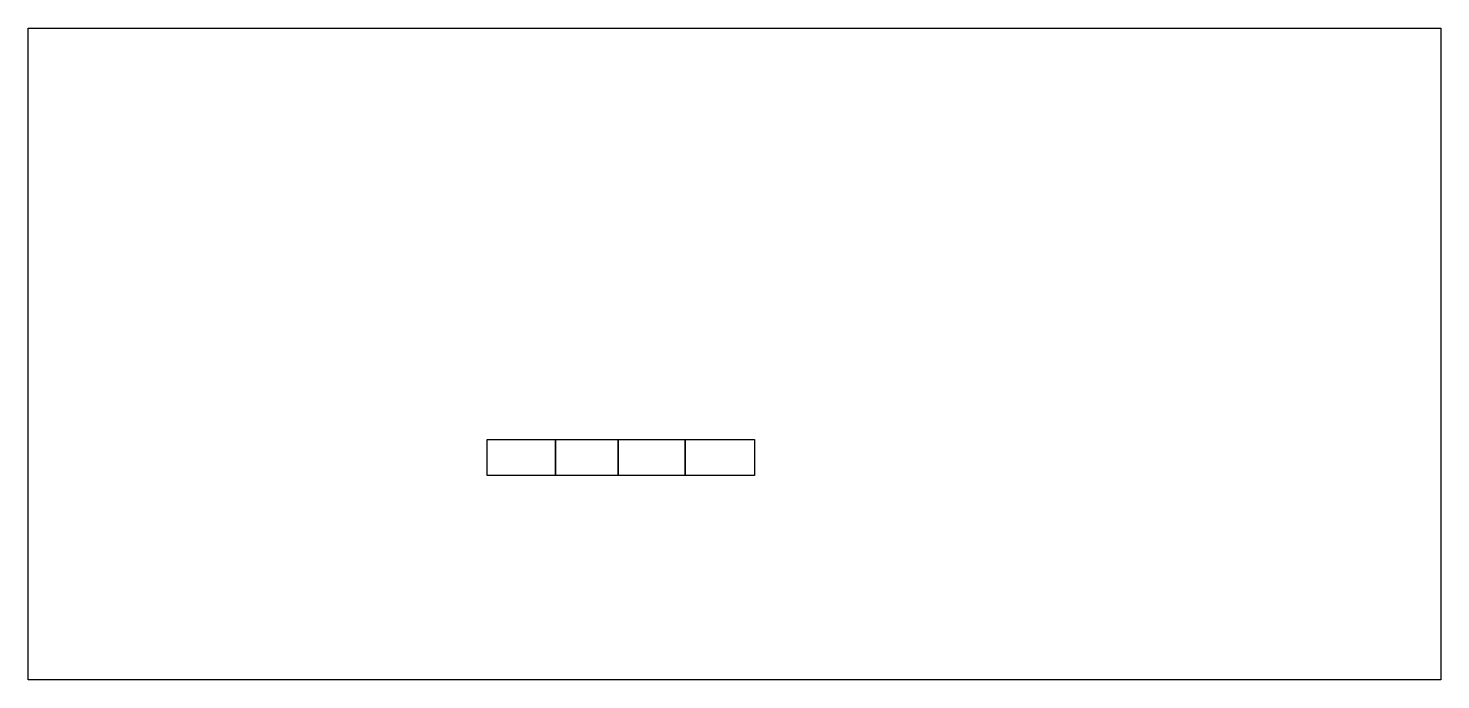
# Model space of a CAD drawing. Header units: millimetres. Extents: x 2044 to 5081, y 1909 to 3310.
import ezdxf

# ---------------------------------------------------------------- set-up
doc = ezdxf.new("R2010")
doc.units = ezdxf.units.MM
picture_1 = doc.add_image_def('image1.jpeg', size_in_pixel=(1600, 738))

msp = doc.modelspace()

# ---------------------------------------------------------------- linework, layer by layer
for points in [[(3030.4, 2426.1), (3177.8, 2426.1), (3177.8, 2348.3), (3030.4, 2348.3)], [(3177.8, 2426.1), (3312.5, 2426.1), (3312.5, 2348.3), (3177.8, 2348.3)], [(3312.5, 2426.1), (3456.4, 2426.1), (3456.4, 2348.3), (3312.5, 2348.3)], [(3456.4, 2426.1), (3605.6, 2426.1), (3605.6, 2348.3), (3456.4, 2348.3)]]:
    msp.add_lwpolyline(points, close=True)

# ---------------------------------------------------------------- pictures from other files: only their frames are drawn
image = msp.add_image(picture_1, insert=(2043.8, 1909.3), size_in_units=(3037.5, 1401.1))
image.dxf.flags = 7

doc.saveas('drawing.dxf')
